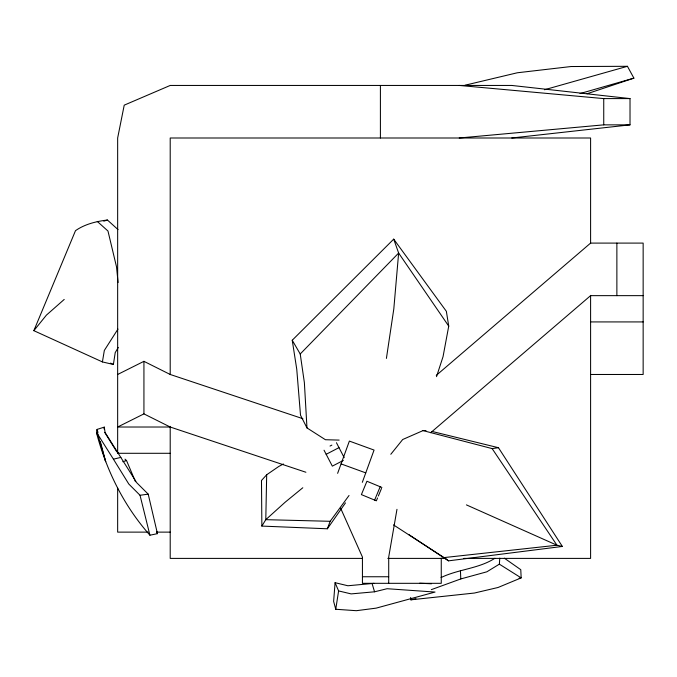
<?xml version="1.0" encoding="UTF-8"?>
<svg xmlns="http://www.w3.org/2000/svg" width="677" height="677" viewBox="0 0 677 677"><rect width="100%" height="100%" fill="white"/><g stroke="black" fill="none" stroke-linecap="round" stroke-linejoin="round"><path stroke-width="1.02" d="M410.88 597.943L410.871 599.822L474.425 593.035L498.052 587.484L521.172 577.887L520.774 569.696L504.331 558.178M283.409 463.99L278.797 466.445L266.687 474.763L265.79 519.674L261.864 526.08L327.355 528.788L345.482 502.893M431.325 589.65L460.775 578.945L486.865 571.803L499.355 564.161L499.787 558.153M335.081 582.694L333.634 601.396L335.75 609.266L356.364 610.696L376.175 608.132L435.04 592.062L387.109 588.711L374.55 591.8L351.135 593.898L338.61 590.928L335.081 582.694L347.893 585.757L374.068 583.337M386.406 358.421L393.811 308.907L398.635 253.054L393.709 239.133L292.236 340.235L296.754 369.253L300.512 415.196L306.977 427.923L325.425 439.72L339.16 440.101M118.035 229.596L107.44 220.033C96.346 221.303 84.701 224.205 75.494 230.671L33.85 330.672L102.405 361.924L113.389 364.471L115.217 352.607L118.314 347.419M335.75 609.266L338.61 590.928M96.557 433.026L97.133 429.396L104.283 427.128L105.079 432.501L136.762 482.743L148.212 494.151L157.453 533.662L149.922 535.202C124.035 506.066 106.467 470.583 96.557 433.026L97.632 434.761M102.405 361.924L104.334 350.432L117.959 329.09M396.976 509.324L388.708 557.044L388.708 583.32M103.97 428.896L104.283 427.128M393.709 239.133L446.363 311.327L448.733 326.128L443.046 356.652L436.521 376.666M337.628 473.341L349.374 441.082L374.059 450.07L362.322 482.329M327.355 528.788L330.164 521.298L349.027 495.488M374.626 500.091L380.161 486.738M377.554 497.95L376.37 500.811L361.391 494.608L366.926 481.254L381.904 487.457M378.35 496.038L381.506 488.413M390.807 454.284L402.705 439.508L423.023 430.606L425.994 430.496M33.85 330.672L46.408 315.127L64.213 299.437M266.687 474.763L261.483 480.501L261.864 526.08M306.977 427.923L304.379 382.666L300.224 353.986L398.635 253.054L448.733 326.128M436.267 375.388L590.598 243.094L643.15 243.094L643.15 374.474L590.598 374.474M430.665 432.73L590.598 295.646L643.15 295.646M302.805 487.753L285.169 502.199L265.79 519.674L330.164 521.298M494.904 558.28C478.749 568.705 458.321 569.188 441.057 577.566M330.029 446.058L331.857 445.111M326.17 454.301L338.991 447.632M343.324 460.428L332.331 466.14L324.038 450.213M117.654 374.474L143.93 361.332L170.206 374.474L302.907 418.708M170.206 427.018L143.93 413.884L117.654 427.018L170.206 427.018L305.902 472.25M587.044 93.764L633.892 78.143L627.444 66.304L571.117 66.524L517.313 72.777L465.065 85.209M122.842 461.722L126.531 460.546L135.485 481.711M103.793 221.159L107.44 220.033M580.028 93.57L633.892 78.143M544.528 89.745L627.444 66.304M97.937 432.425L97.133 429.396L97.784 434.406L113.423 459.167L120.895 457.39M415.957 598.722L410.871 599.822L410.507 597.842M519.081 578.192L521.172 577.887L499.355 564.161M423.023 430.606L492.137 448.597L498.458 447.709L562.359 546.449L448.512 560.844L408.561 534.398M113.423 459.167L128.791 484.021L140.029 495.268L148.212 494.151M511.778 137.998L630.016 124.856L630.016 98.588L511.778 85.446L170.206 85.446L124.221 105.155L117.654 137.998L117.654 453.294L170.206 453.294M393.498 524.903L444.01 557.594L556.959 545.222L562.359 546.449M459.226 137.998L603.74 124.856L630.016 124.856M459.226 85.446L603.74 98.588L630.016 98.588M590.598 321.922L643.15 321.922M148.136 532.122L117.654 532.122L117.654 487.982M156.539 532.122L170.206 532.122M362.449 558.398L170.206 558.398L170.206 426.358M387.794 558.398L445.889 558.398M463.847 558.398L590.598 558.398L590.598 295.384M362.432 576.753L388.708 576.753M419.647 583.219L431.461 583.786M498.458 447.709L431.943 431.418M341.073 463.897L365.758 472.884M466.411 504.881L556.959 545.222L492.137 448.597M110.563 363.1L113.389 364.471M444.01 557.594L448.512 560.844M97.276 221.413L107.973 231.026L116.52 266.848L118.094 282.537M118.094 452.837L116.562 451.432L104.723 432.391M125 459.15L126.531 460.546M292.236 340.235L300.224 353.986M336.435 442.724L344.204 457.652M340.658 508.266L362.432 557.044L362.432 583.32L441.26 583.32L441.26 558.093M156.641 531.741L157.453 533.662M372.164 583.811L374.55 591.8M97.784 434.406L105.68 461.722L100.34 441.522M140.029 495.268L149.922 535.202M460.445 570.567L460.775 578.945M616.874 243.094L616.874 295.646M603.74 98.588L603.74 124.856M590.598 243.627L590.598 137.998L170.206 137.998L170.206 374.601M380.406 85.446L380.406 137.998M143.93 361.332L143.93 413.884"/></g></svg>
